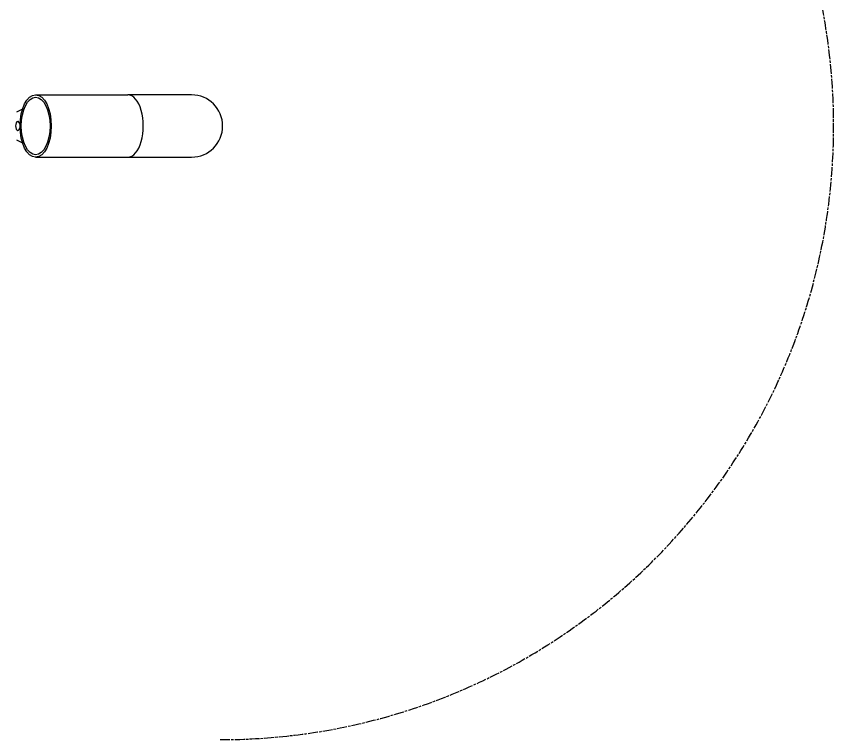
# Model space of a CAD drawing. Header units: millimetres. Extents: x 1060 to 4060, y 0 to 4400.
# Drawn here: x 3061 to 4060, y 1450 to 2334 of the extents above; entities that cross this region are included whole.
import ezdxf

# ---------------------------------------------------------------- set-up
doc = ezdxf.new("R2010")
doc.units = ezdxf.units.MM
doc.linetypes.add('AM_ISO08W050', pattern=[18, 12, -1.5, 3, -1.5])
doc.layers.add('AM_4', color=3, linetype='Continuous', lineweight=25)
doc.layers.add('AM_7', color=4, linetype='AM_ISO08W050', lineweight=25)

msp = doc.modelspace()

# ---------------------------------------------------------------- linework, layer by layer
at = {"layer": 'AM_4'}
for p, q in [((3084.86, 2238.05), (3197.38, 2238.05)), ((3275.38, 2238.05), (3197.38, 2238.05)), ((3068.81, 2220.45), (3061.24, 2217.08)), ((3061.24, 2182.92), (3068.81, 2179.55)), ((3084.86, 2161.95), (3197.38, 2161.95)), ((3197.38, 2161.95), (3275.38, 2161.95))]:
    msp.add_line(p, q, dxfattribs=at)
msp.add_arc((3275.38, 2200), 38.05, 270, 90, dxfattribs=at)
msp.add_arc((3275.38, 2200), 38.05, 270, 90, dxfattribs=at)
for major_axis in [(0, -38.05), (0, -35.05)]:
    msp.add_ellipse((3084.86, 2200), major_axis=major_axis, ratio=0.5, dxfattribs=at)
for centre, major_axis, start_param, end_param in [((3197.38, 2200), (0, -38.05), 0, 3.141593), ((3197.38, 2200), (0, -38.05), 0, 3.141593), ((3063.14, 2200), (0, -5.5), 1.766897, 7.657881)]:
    msp.add_ellipse(centre, major_axis=major_axis, ratio=0.5, start_param=start_param, end_param=end_param, dxfattribs=at)
at = {"layer": 'AM_7'}
msp.add_arc((3310.38, 2200), 750, 270, 90, dxfattribs=at)

doc.saveas('drawing.dxf')
